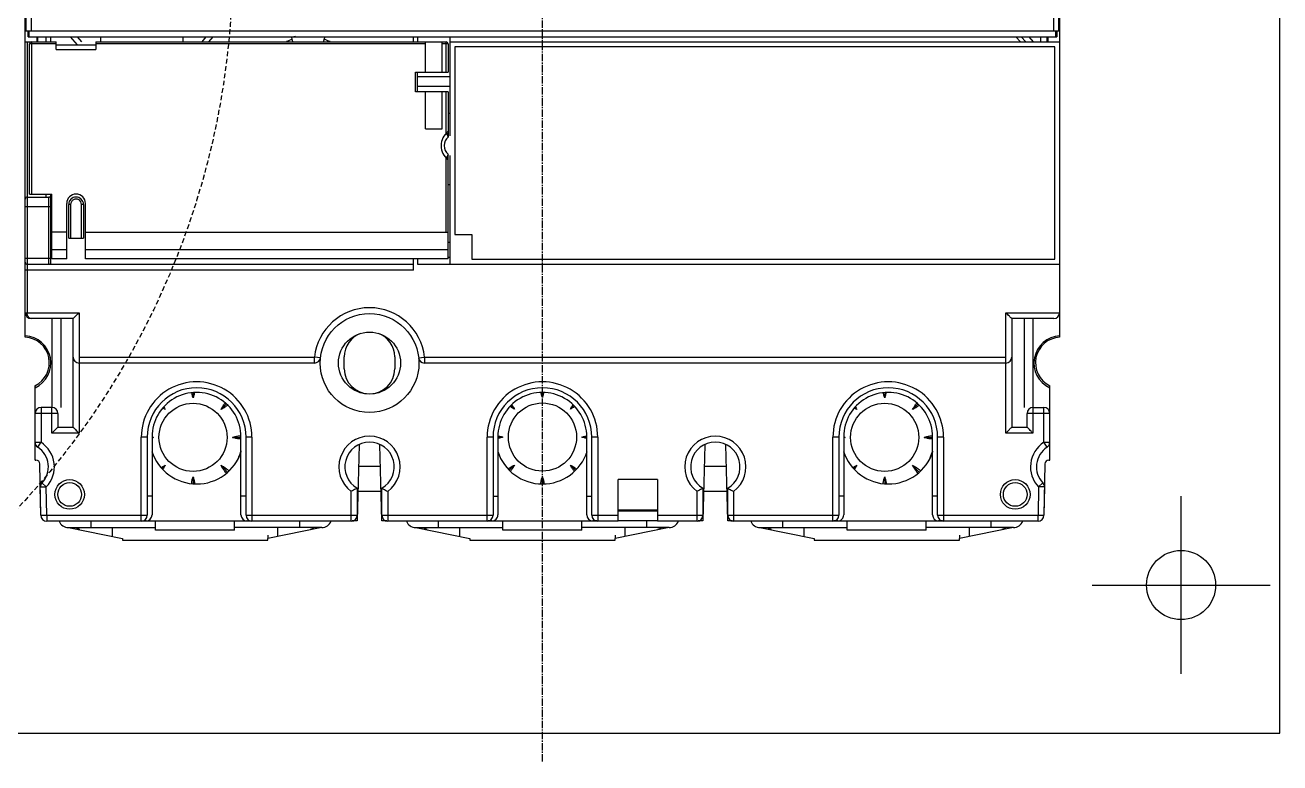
# Model space of a CAD drawing. Extents: x 53 to 624, y 35 to 325.
# Drawn here: x 450.1 to 577.1, y 75.6 to 150.2 of the extents above; entities that cross this region are included whole.
import ezdxf

# ---------------------------------------------------------------- set-up
doc = ezdxf.new("R2010")
doc.units = 0
doc.linetypes.add('AXES2', pattern=[1.125, 0.75, -0.125, 0.125, -0.125])
doc.linetypes.add('HIDDENX2', pattern=[0.75, 0.5, -0.25])
doc.layers.add('AXE', color=80, linetype='AXES2')

# ---------------------------------------------------------------- blocks, each defined once
blk = doc.blocks.new('dgjhfdjhfjkkhg')
for p, q in [((8695.84, -2445.55), (8695.84, -2535.48)), ((8591.13, -2534.35), (8591.13, -2447.45)), ((8591.24, -2534.35), (8591.24, -2448.15)), ((8695.74, -2534.35), (8695.74, -2448.15)), ((8591.74, -2491.65), (8591.74, -2534.35)), ((8695.24, -2534.35), (8695.24, -2491.7)), ((8591.13, -2534.35), (8695.84, -2534.35)), ((8591.14, -2565.36), (8591.14, -2534.35)), ((8591.44, -2534.95), (8591.44, -2534.35)), ((8591.44, -2534.95), (8695.54, -2534.95)), ((8591.54, -2534.95), (8591.54, -2534.35)), ((8592.34, -2535.48), (8592.34, -2534.95)), ((8592.39, -2534.95), (8592.39, -2535.48)), ((8593.24, -2534.95), (8593.24, -2535.48)), ((8593.74, -2535.48), (8593.74, -2534.95)), ((8596.43, -2535.78), (8595.74, -2534.95)), ((8596.4, -2534.95), (8596.83, -2535.48)), ((8598.79, -2535.48), (8598.79, -2534.95)), ((8607.09, -2534.95), (8607.09, -2535.48)), ((8609.04, -2535.48), (8609.47, -2534.95)), ((8610.13, -2534.95), (8609.69, -2535.48)), ((8630.44, -2535.48), (8630.44, -2534.95)), ((8630.84, -2534.95), (8630.84, -2535.48)), ((8634.14, -2544.98), (8634.14, -2534.95)), ((8691.42, -2534.95), (8691.86, -2535.48)), ((8692.4, -2535.48), (8691.96, -2534.95)), ((8693.18, -2535.48), (8692.74, -2534.95)), ((8693.91, -2534.95), (8693.91, -2535.48)), ((8694.59, -2535.48), (8694.59, -2534.95)), ((8694.64, -2534.95), (8694.64, -2535.48)), ((8695.44, -2534.95), (8695.44, -2534.35)), ((8695.54, -2534.35), (8695.54, -2534.95)), ((8591.14, -2535.48), (8594.29, -2535.48)), ((8591.34, -2535.48), (8591.34, -2562.88)), ((8591.59, -2550.88), (8591.59, -2535.68)), ((8594.29, -2535.68), (8591.59, -2535.68)), ((8591.79, -2535.48), (8591.79, -2550.88)), ((8594.29, -2536.23), (8594.29, -2535.48)), ((8594.29, -2535.78), (8598.29, -2535.78)), ((8594.29, -2536.23), (8598.29, -2536.23)), ((8598.29, -2535.48), (8598.29, -2536.23)), ((8598.29, -2535.48), (8633.74, -2535.48)), ((8631.64, -2535.68), (8598.29, -2535.68)), ((8617.8, -2535.35), (8617.83, -2535.48)), ((8618.24, -2535.48), (8618.12, -2535.03)), ((8621.33, -2535.48), (8621.45, -2535.03)), ((8621.74, -2535.48), (8621.77, -2535.38)), ((8631.64, -2538.53), (8631.64, -2535.48)), ((8633.34, -2538.53), (8633.34, -2535.48)), ((8633.94, -2535.68), (8633.34, -2535.68)), ((8633.74, -2538.53), (8633.74, -2535.48)), ((8633.94, -2535.68), (8633.94, -2538.53)), ((8634.14, -2535.48), (8695.84, -2535.48)), ((8695.34, -2535.98), (8634.64, -2535.98)), ((8634.64, -2535.98), (8634.64, -2554.98)), ((8695.34, -2557.48), (8695.34, -2535.98)), ((8695.84, -2535.48), (8695.84, -2565.36)), ((8630.64, -2538.53), (8633.94, -2538.53)), ((8630.64, -2540.53), (8630.64, -2538.53)), ((8630.84, -2540.53), (8630.84, -2538.53)), ((8630.84, -2538.98), (8634.14, -2538.98)), ((8634.14, -2539.98), (8630.84, -2539.98)), ((8633.94, -2540.53), (8630.64, -2540.53)), ((8631.64, -2544.28), (8631.64, -2540.53)), ((8633.34, -2544.28), (8633.34, -2540.53)), ((8633.74, -2544.73), (8633.74, -2540.53)), ((8633.94, -2540.53), (8633.96, -2545.1)), ((8633.94, -2542.68), (8634.14, -2542.68)), ((8631.64, -2544.28), (8633.34, -2544.28)), ((8633.74, -2554.73), (8633.74, -2547.22)), ((8633.94, -2557.43), (8633.94, -2546.85)), ((8634.14, -2557.98), (8634.14, -2546.98)), ((8634.14, -2549.93), (8633.94, -2549.93)), ((8591.34, -2551.18), (8593.54, -2551.18)), ((8591.59, -2550.88), (8593.84, -2550.88)), ((8593.24, -2550.88), (8593.24, -2551.18)), ((8593.54, -2557.98), (8593.54, -2551.18)), ((8593.74, -2557.78), (8593.74, -2550.88)), ((8593.84, -2557.43), (8593.84, -2550.88)), ((8593.74, -2552.18), (8591.14, -2552.18)), ((8595.34, -2557.43), (8595.34, -2551.83)), ((8595.54, -2555.33), (8595.54, -2551.93)), ((8595.74, -2551.93), (8595.54, -2551.93)), ((8595.74, -2551.93), (8595.74, -2555.33)), ((8596.84, -2555.33), (8596.84, -2551.93)), ((8597.04, -2551.93), (8596.84, -2551.93)), ((8597.04, -2551.93), (8597.04, -2555.33)), ((8597.24, -2557.43), (8597.24, -2551.83)), ((8595.34, -2554.73), (8593.84, -2554.73)), ((8597.24, -2554.73), (8633.94, -2554.73)), ((8634.64, -2554.98), (8636.34, -2554.98)), ((8636.34, -2554.98), (8636.34, -2557.48)), ((8593.84, -2555.78), (8593.74, -2555.78)), ((8593.84, -2556.5), (8595.34, -2556.5)), ((8595.54, -2555.33), (8597.04, -2555.33)), ((8597.24, -2556.5), (8633.94, -2556.5)), ((8634.14, -2555.78), (8633.94, -2555.78)), ((8591.14, -2557.38), (8593.74, -2557.38)), ((8593.84, -2557.28), (8593.74, -2557.28)), ((8595.34, -2557.43), (8593.84, -2557.43)), ((8633.94, -2557.43), (8597.24, -2557.43)), ((8630.44, -2558.58), (8630.44, -2557.43)), ((8630.84, -2557.43), (8630.84, -2557.98)), ((8634.14, -2557.28), (8633.94, -2557.28)), ((8636.34, -2557.48), (8695.34, -2557.48)), ((8630.44, -2558.58), (8591.14, -2558.58)), ((8591.34, -2557.98), (8630.44, -2557.98)), ((8630.84, -2557.98), (8695.84, -2557.98)), ((8591.14, -2562.88), (8596.59, -2562.88)), ((8596.59, -2562.88), (8596.59, -2575.08)), ((8690.39, -2562.88), (8695.84, -2562.88)), ((8690.39, -2575.08), (8690.39, -2562.88)), ((8595.99, -2563.48), (8591.74, -2563.48)), ((8593.84, -2563.48), (8593.84, -2572.48)), ((8594.74, -2563.48), (8594.74, -2572.48)), ((8595.99, -2574.48), (8595.99, -2563.48)), ((8695.24, -2563.48), (8690.99, -2563.48)), ((8690.99, -2563.48), (8690.99, -2574.48)), ((8692.24, -2563.48), (8692.24, -2572.48)), ((8693.13, -2563.48), (8693.13, -2572.48)), ((8596.59, -2567.38), (8620.42, -2567.38)), ((8620.42, -2567.98), (8596.59, -2567.98)), ((8621.02, -2567.44), (8620.42, -2567.38)), ((8620.42, -2567.98), (8620.42, -2567.38)), ((8623.44, -2568.55), (8623.44, -2567.35)), ((8628.54, -2567.35), (8628.54, -2568.55)), ((8630.96, -2567.44), (8631.55, -2567.38)), ((8631.55, -2567.38), (8690.39, -2567.38)), ((8631.55, -2567.38), (8631.55, -2567.98)), ((8690.39, -2567.98), (8631.55, -2567.98)), ((8592.14, -2577.8), (8592.14, -2570.28)), ((8694.84, -2577.8), (8694.84, -2570.28)), ((8608.13, -2571), (8608.13, -2571.5)), ((8643.49, -2570.95), (8643.49, -2571.47)), ((8678.13, -2571), (8678.13, -2571.5)), ((8593.84, -2572.48), (8592.74, -2572.48)), ((8592.74, -2572.48), (8592.74, -2576)), ((8593.84, -2575.08), (8593.84, -2572.48)), ((8605.13, -2572.5), (8605.3, -2572.67)), ((8610.96, -2572.67), (8611.49, -2572.14)), ((8640.29, -2572.28), (8640.66, -2572.64)), ((8646.32, -2572.64), (8646.68, -2572.28)), ((8675.13, -2572.5), (8675.3, -2572.67)), ((8680.96, -2572.67), (8681.5, -2572.14)), ((8693.14, -2572.48), (8694.24, -2572.48)), ((8693.14, -2572.48), (8693.14, -2575.08)), ((8694.24, -2576), (8694.24, -2572.48)), ((8594.44, -2573.08), (8592.14, -2573.08)), ((8594.44, -2573.08), (8594.44, -2574.48)), ((8694.84, -2573.08), (8692.54, -2573.08)), ((8692.54, -2574.48), (8692.54, -2573.08)), ((8596.59, -2575.08), (8593.84, -2575.08)), ((8594.44, -2574.48), (8595.99, -2574.48)), ((8603.49, -2575.48), (8602.89, -2575.48)), ((8602.89, -2583.98), (8602.89, -2575.48)), ((8603.49, -2575.48), (8603.49, -2583.38)), ((8603.98, -2575.45), (8603.98, -2583.35)), ((8604.13, -2575.5), (8603.98, -2575.5)), ((8612.13, -2575.5), (8612.98, -2575.5)), ((8612.98, -2583.35), (8612.98, -2575.45)), ((8614.09, -2575.48), (8613.49, -2575.48)), ((8613.49, -2583.38), (8613.49, -2575.48)), ((8614.09, -2575.48), (8614.09, -2583.98)), ((8638.49, -2575.48), (8637.89, -2575.48)), ((8637.89, -2583.98), (8637.89, -2575.48)), ((8638.49, -2575.48), (8638.49, -2583.38)), ((8638.98, -2575.45), (8638.98, -2583.35)), ((8639.48, -2575.47), (8638.98, -2575.47)), ((8647.49, -2575.47), (8647.98, -2575.47)), ((8647.98, -2583.35), (8647.98, -2575.45)), ((8649.09, -2575.48), (8648.49, -2575.48)), ((8648.49, -2583.38), (8648.49, -2575.48)), ((8649.09, -2575.48), (8649.09, -2583.98)), ((8673.49, -2575.48), (8672.89, -2575.48)), ((8672.89, -2583.98), (8672.89, -2575.48)), ((8673.49, -2575.48), (8673.49, -2583.38)), ((8673.98, -2575.45), (8673.98, -2583.35)), ((8674.13, -2575.5), (8673.98, -2575.5)), ((8682.13, -2575.5), (8682.98, -2575.5)), ((8682.98, -2583.35), (8682.98, -2575.45)), ((8684.09, -2575.48), (8683.49, -2575.48)), ((8683.49, -2583.38), (8683.49, -2575.48)), ((8684.09, -2575.48), (8684.09, -2583.98)), ((8693.14, -2575.08), (8690.39, -2575.08)), ((8690.99, -2574.48), (8692.54, -2574.48)), ((8592.14, -2576), (8592.74, -2576)), ((8592.41, -2576.5), (8592.74, -2576)), ((8624.93, -2576.24), (8624.73, -2583.95)), ((8627.24, -2583.95), (8627.04, -2576.24)), ((8659.93, -2576.24), (8659.73, -2583.95)), ((8662.24, -2583.95), (8662.04, -2576.24)), ((8694.24, -2576), (8694.84, -2576)), ((8694.56, -2576.5), (8694.24, -2576)), ((8592.14, -2577.8), (8592.23, -2577.8)), ((8694.74, -2577.8), (8694.84, -2577.8)), ((8592.72, -2583.36), (8592.63, -2578.2)), ((8605.3, -2578.33), (8604.98, -2578.65)), ((8610.96, -2578.33), (8611.63, -2579.01)), ((8627.1, -2578.45), (8624.87, -2578.45)), ((8640.66, -2578.3), (8640.13, -2578.83)), ((8646.32, -2578.3), (8646.84, -2578.83)), ((8662.1, -2578.45), (8659.87, -2578.45)), ((8675.3, -2578.33), (8674.98, -2578.65)), ((8680.96, -2578.33), (8681.63, -2579.01)), ((8694.34, -2578.2), (8694.25, -2583.36)), ((8592.67, -2580.52), (8593.27, -2580.51)), ((8592.72, -2583.39), (8592.67, -2580.52)), ((8592.84, -2580.09), (8593.27, -2580.51)), ((8593.32, -2583.38), (8593.27, -2580.51)), ((8608.13, -2579.51), (8608.13, -2580.19)), ((8624.74, -2580.64), (8624.74, -2583.38)), ((8627.24, -2583.38), (8627.24, -2580.64)), ((8643.49, -2579.48), (8643.49, -2580.22)), ((8655.14, -2579.78), (8651.14, -2579.78)), ((8651.14, -2583.98), (8651.14, -2579.78)), ((8655.14, -2579.78), (8655.14, -2583.98)), ((8659.74, -2580.64), (8659.74, -2583.38)), ((8662.24, -2583.38), (8662.24, -2580.64)), ((8678.13, -2579.51), (8678.13, -2580.19)), ((8693.7, -2580.51), (8693.65, -2583.38)), ((8694.13, -2580.09), (8693.7, -2580.51)), ((8694.3, -2580.52), (8693.7, -2580.51)), ((8694.3, -2580.52), (8694.25, -2583.39)), ((8603.98, -2581.45), (8603.49, -2581.45)), ((8613.49, -2581.45), (8612.98, -2581.45)), ((8624.14, -2583.98), (8624.14, -2580.96)), ((8624.81, -2580.95), (8627.16, -2580.95)), ((8627.84, -2580.96), (8627.84, -2583.98)), ((8638.49, -2581.45), (8638.98, -2581.45)), ((8647.98, -2581.45), (8648.49, -2581.45)), ((8659.14, -2583.98), (8659.14, -2580.96)), ((8659.81, -2580.95), (8662.16, -2580.95)), ((8662.84, -2580.96), (8662.84, -2583.98)), ((8673.98, -2581.45), (8673.49, -2581.45)), ((8683.49, -2581.45), (8682.98, -2581.45)), ((8651.14, -2582.82), (8655.14, -2582.82)), ((8655.14, -2582.97), (8651.14, -2582.97)), ((8592.72, -2583.39), (8593.32, -2583.38)), ((8593.32, -2583.38), (8603.49, -2583.38)), ((8593.32, -2583.38), (8593.32, -2583.98)), ((8602.89, -2583.98), (8593.32, -2583.98)), ((8597.79, -2583.98), (8597.79, -2584.63)), ((8603.38, -2583.95), (8602.89, -2583.98)), ((8614.08, -2583.97), (8602.89, -2583.97)), ((8604.34, -2584.9), (8604.34, -2583.97)), ((8612.34, -2584.9), (8612.34, -2583.97)), ((8613.49, -2583.38), (8624.74, -2583.38)), ((8614.09, -2583.98), (8613.58, -2583.95)), ((8624.14, -2583.98), (8614.09, -2583.98)), ((8618.89, -2583.98), (8618.89, -2584.63)), ((8624.73, -2583.95), (8624.24, -2583.95)), ((8627.24, -2583.38), (8638.49, -2583.38)), ((8627.73, -2583.95), (8627.24, -2583.95)), ((8637.89, -2583.98), (8627.84, -2583.98)), ((8632.94, -2583.98), (8632.94, -2584.63)), ((8649.08, -2583.97), (8637.89, -2583.97)), ((8638.38, -2583.95), (8637.99, -2583.95)), ((8639.49, -2584.9), (8639.49, -2583.97)), ((8647.49, -2584.9), (8647.49, -2583.97)), ((8648.49, -2583.38), (8651.14, -2583.38)), ((8648.98, -2583.95), (8648.58, -2583.95)), ((8651.14, -2583.98), (8649.09, -2583.98)), ((8655.14, -2583.95), (8651.14, -2583.95)), ((8654.04, -2583.95), (8654.04, -2584.63)), ((8655.14, -2583.38), (8659.74, -2583.38)), ((8659.14, -2583.98), (8655.14, -2583.98)), ((8659.73, -2583.95), (8659.24, -2583.95)), ((8662.24, -2583.38), (8673.49, -2583.38)), ((8662.73, -2583.95), (8662.24, -2583.95)), ((8672.89, -2583.98), (8662.84, -2583.98)), ((8667.79, -2583.98), (8667.79, -2584.63)), ((8684.08, -2583.97), (8672.89, -2583.97)), ((8673.38, -2583.95), (8672.99, -2583.95)), ((8674.34, -2584.9), (8674.34, -2583.97)), ((8682.34, -2584.9), (8682.34, -2583.97)), ((8683.49, -2583.38), (8693.65, -2583.38)), ((8683.98, -2583.95), (8683.58, -2583.95)), ((8693.65, -2583.98), (8684.09, -2583.98)), ((8688.89, -2583.98), (8688.89, -2584.63)), ((8693.65, -2583.38), (8694.25, -2583.39)), ((8693.65, -2583.98), (8693.65, -2583.38)), ((8595.51, -2584.63), (8600.99, -2585.75)), ((8595.51, -2584.63), (8604.34, -2584.63)), ((8599.99, -2585.53), (8599.99, -2584.63)), ((8600.99, -2585.75), (8600.99, -2585.9)), ((8612.34, -2584.9), (8604.34, -2584.9)), ((8621.16, -2584.63), (8612.34, -2584.63)), ((8621.16, -2584.63), (8615.69, -2585.73)), ((8615.69, -2585.9), (8615.69, -2585.73)), ((8616.69, -2584.63), (8616.69, -2585.52)), ((8630.66, -2584.63), (8639.49, -2584.63)), ((8630.66, -2584.63), (8636.14, -2585.75)), ((8635.14, -2585.53), (8635.14, -2584.63)), ((8636.14, -2585.75), (8636.14, -2585.9)), ((8647.49, -2584.9), (8639.49, -2584.9)), ((8656.31, -2584.63), (8647.49, -2584.63)), ((8656.31, -2584.63), (8650.84, -2585.73)), ((8650.84, -2585.9), (8650.84, -2585.73)), ((8651.84, -2584.63), (8651.84, -2585.52)), ((8665.51, -2584.63), (8674.34, -2584.63)), ((8665.51, -2584.63), (8670.99, -2585.75)), ((8669.99, -2585.53), (8669.99, -2584.63)), ((8670.99, -2585.75), (8670.99, -2585.9)), ((8682.34, -2584.9), (8674.34, -2584.9)), ((8691.16, -2584.63), (8682.34, -2584.63)), ((8691.16, -2584.63), (8685.69, -2585.73)), ((8685.69, -2585.9), (8685.69, -2585.73)), ((8686.69, -2584.63), (8686.69, -2585.52)), ((8600.99, -2585.9), (8615.69, -2585.9)), ((8636.14, -2585.9), (8650.84, -2585.9)), ((8670.99, -2585.9), (8685.69, -2585.9))]:
    blk.add_line(p, q)
for centre, radius in [((8625.99, -2567.98), 5), ((8625.99, -2567.98), 3.14), ((8608.13, -2575.5), 3.45), ((8643.49, -2575.47), 3.45), ((8678.13, -2575.5), 3.45), ((8595.64, -2581.28), 1.5), ((8595.64, -2581.28), 1.2), ((8691.34, -2581.28), 1.5), ((8691.34, -2581.28), 1.2)]:
    blk.add_circle(centre, radius)
for centre, radius, start, end in [((8619.79, -2540.48), 5.7, 103.1076, 106.94), ((8591.79, -2535.68), 0.2, 90, 180), ((8619.79, -2540.48), 5.5, 107.0106, 113.7836), ((8619.79, -2540.48), 5.5, 66.2164, 72.9894), ((8633.74, -2535.68), 0.2, 0, 90), ((8635.04, -2545.98), 1.8, 127.6699, 232.3301), ((8634.67, -2545.98), 1.13, 129.0459, 230.1734), ((8631.34, -2545.98), 2.75, 18.8068, 27.7604), ((8631.34, -2545.98), 2.8, 18.8392, 28.0539), ((8631.34, -2545.98), 2.75, 332.3932, 341.1929), ((8631.34, -2545.98), 2.8, 332.1025, 341.1608), ((8591.34, -2551.38), 0.2, 90, 179.9997), ((8593.54, -2551.38), 0.2, 0, 90), ((8596.29, -2551.83), 0.95, 0, 180), ((8596.29, -2551.93), 0.75, 0, 180), ((8596.29, -2551.93), 0.55, 359.9922, 180), ((8591.34, -2557.78), 0.2, 180.0002, 270), ((8593.54, -2557.78), 0.2, 270, 359.9991), ((8591.74, -2562.88), 0.6, 180, 270), ((8625.99, -2567.98), 5.6, 6.2021, 173.7979), ((8695.24, -2562.88), 0.6, 270, 0), ((8590.99, -2567.98), 2.75, 294.7199, 86.8732), ((8590.99, -2567.95), 2.6, 11.4768, 86.6814), ((8625.99, -2567.35), 2.55, 111.2796, 180), ((8625.99, -2567.35), 2.55, 0, 68.7672), ((8695.99, -2567.98), 2.75, 93.1268, 245.2801), ((8695.99, -2567.95), 2.6, 93.3175, 243.7371), ((8590.98, -2567.95), 2.6, 296.2811, 11.4768), ((8596.59, -2567.38), 0.6, 180, 270), ((8620.42, -2567.38), 0.6, 270, 353.7979), ((8631.55, -2567.38), 0.6, 186.2021, 270), ((8690.39, -2567.38), 0.6, 270, 0), ((8625.99, -2568.55), 2.55, 180, 0), ((8608.49, -2575.48), 5.6, 0, 180.0006), ((8608.49, -2575.48), 5, 0, 180), ((8643.49, -2575.48), 5.6, 0, 180.0006), ((8643.49, -2575.48), 5, 0, 180), ((8678.49, -2575.48), 5.6, 0, 180.0006), ((8678.49, -2575.48), 5, 0, 180), ((8608.48, -2575.45), 4.5, 360, 180.0038), ((8643.48, -2575.45), 4.5, 360, 180.0038), ((8678.48, -2575.45), 4.5, 360, 180.0038), ((8592.74, -2573.08), 0.6, 90, 180), ((8593.84, -2573.08), 0.6, 0, 90), ((8693.14, -2573.08), 0.6, 90, 180), ((8694.24, -2573.08), 0.6, 0, 90), ((8625.99, -2578.48), 3.1, 306.6392, 233.3608), ((8660.99, -2578.48), 3.1, 306.6392, 233.3608), ((8592.74, -2576), 0.6, 180, 237.1547), ((8591.14, -2578.48), 2.35, 316.4516, 57.1547), ((8591.14, -2578.48), 2.95, 316.4515, 57.1547), ((8608.13, -2575.5), 5.05, 336.0455, 344.3592), ((8608.13, -2575.5), 5.05, 337.5511, 344.4358), ((8625.99, -2578.48), 2.5, 300, 240), ((8660.99, -2578.48), 2.5, 300, 240), ((8678.13, -2575.5), 5.05, 336.0533, 344.3556), ((8678.13, -2575.5), 5.05, 337.5553, 344.4329), ((8695.84, -2578.48), 2.95, 122.8453, 223.509), ((8695.84, -2578.48), 2.35, 122.8453, 223.5089), ((8694.24, -2576), 0.6, 302.8453, 0), ((8592.23, -2578.2), 0.4, 1, 90), ((8608.49, -2575.47), 4.75, 197.7706, 342.0703), ((8643.49, -2575.47), 4.75, 197.7706, 342.0703), ((8678.49, -2575.47), 4.75, 197.7706, 342.0703), ((8694.74, -2578.2), 0.4, 90, 179), ((8593.27, -2580.51), 0.6, 136.4516, 181), ((8693.7, -2580.51), 0.6, 359, 43.5089), ((8593.32, -2583.38), 0.6, 181, 270), ((8595.51, -2583.63), 1, 200.4553, 270), ((8602.89, -2583.38), 0.6, 270, 0), ((8603.38, -2583.35), 0.6, 270.0003, 360), ((8613.58, -2583.35), 0.6, 180.0004, 269.9747), ((8614.09, -2583.38), 0.6, 180, 270), ((8621.16, -2583.63), 1, 270.0002, 339.5448), ((8624.14, -2583.38), 0.6, 270, 0), ((8627.84, -2583.38), 0.6, 180, 270), ((8630.66, -2583.63), 1, 200.4589, 270), ((8637.89, -2583.38), 0.6, 270, 0), ((8638.38, -2583.35), 0.6, 269.9749, 360), ((8648.58, -2583.35), 0.6, 180.0002, 269.9747), ((8649.09, -2583.38), 0.6, 180, 270), ((8656.31, -2583.63), 1, 270.0002, 339.5412), ((8659.14, -2583.38), 0.6, 270, 0), ((8662.84, -2583.38), 0.6, 180, 270), ((8665.51, -2583.63), 1, 200.4553, 270), ((8672.89, -2583.38), 0.6, 270, 0), ((8673.38, -2583.35), 0.6, 269.9749, 360), ((8683.58, -2583.35), 0.6, 180.0004, 269.95), ((8684.09, -2583.38), 0.6, 180, 270), ((8691.16, -2583.63), 1, 270.0002, 339.5448), ((8693.65, -2583.38), 0.6, 270, 359), ((8596.86, -2583.81), 1, 235.0271, 257.5109), ((8619.81, -2583.82), 1, 282.4318, 306.1569), ((8632.01, -2583.81), 1, 235.0271, 257.5109), ((8654.96, -2583.82), 1, 282.4318, 306.1569), ((8666.86, -2583.81), 1, 235.0271, 257.5109), ((8689.81, -2583.82), 1, 282.4318, 306.1569)]:
    blk.add_arc(centre, radius, start, end)
for points, knots in [([(8591.74, -2563.48), (8591.69, -2563.48), (8591.6, -2563.46), (8591.5, -2563.37), (8591.42, -2563.25), (8591.36, -2563.12), (8591.34, -2562.99), (8591.34, -2562.91), (8591.34, -2562.88)], [0, 0, 0, 0, 0.1310068, 0.2638534, 0.4045211, 0.5519941, 0.6970434, 0.7904643, 0.7904643, 0.7904643, 0.7904643]), ([(8595.99, -2563.48), (8596, -2563.47), (8596.03, -2563.43), (8596.11, -2563.36), (8596.24, -2563.23), (8596.4, -2563.07), (8596.52, -2562.95), (8596.59, -2562.88)], [0, 0, 0, 0, 0.0396956, 0.1537501, 0.3342984, 0.571874, 0.8485281, 0.8485281, 0.8485281, 0.8485281]), ([(8690.99, -2563.48), (8690.98, -2563.47), (8690.94, -2563.43), (8690.86, -2563.35), (8690.74, -2563.23), (8690.57, -2563.06), (8690.45, -2562.94), (8690.39, -2562.88)], [0, 0, 0, 0, 0.0396956, 0.1537501, 0.3342984, 0.571874, 0.8485281, 0.8485281, 0.8485281, 0.8485281]), ([(8608.13, -2571.5), (8608.09, -2571.39), (8608.05, -2571.23), (8608.02, -2571.07), (8608.01, -2571.02)], [0, 0, 0, 0, 0.3517875, 0.5009442, 0.5009442, 0.5009442, 0.5009442]), ([(8608.26, -2570.98), (8608.25, -2571.04), (8608.22, -2571.22), (8608.17, -2571.39), (8608.13, -2571.5)], [0, 0, 0, 0, 0.1822945, 0.5337717, 0.5337717, 0.5337717, 0.5337717]), ([(8678.13, -2571.5), (8678.09, -2571.39), (8678.05, -2571.23), (8678.02, -2571.07), (8678.01, -2571.02)], [0, 0, 0, 0, 0.3517875, 0.5009544, 0.5009544, 0.5009544, 0.5009544]), ([(8678.26, -2570.98), (8678.25, -2571.04), (8678.22, -2571.22), (8678.17, -2571.39), (8678.13, -2571.5)], [0, 0, 0, 0, 0.1823052, 0.5337824, 0.5337824, 0.5337824, 0.5337824]), ([(8610.96, -2572.67), (8611.01, -2572.57), (8611.13, -2572.36), (8611.28, -2572.16), (8611.36, -2572.06), (8611.37, -2572.04)], [0, 0, 0, 0, 0.3517865, 0.7058999, 0.751497, 0.751497, 0.751497, 0.751497]), ([(8611.62, -2572.24), (8611.6, -2572.26), (8611.49, -2572.35), (8611.27, -2572.51), (8611.07, -2572.62), (8610.96, -2572.67)], [0, 0, 0, 0, 0.0869773, 0.4410689, 0.7925363, 0.7925363, 0.7925363, 0.7925363]), ([(8640.66, -2572.64), (8640.55, -2572.59), (8640.4, -2572.51), (8640.26, -2572.41), (8640.22, -2572.38)], [0, 0, 0, 0, 0.3517894, 0.5112535, 0.5112535, 0.5112535, 0.5112535]), ([(8640.39, -2572.2), (8640.42, -2572.25), (8640.52, -2572.39), (8640.61, -2572.54), (8640.66, -2572.64)], [0, 0, 0, 0, 0.1630429, 0.5145309, 0.5145309, 0.5145309, 0.5145309]), ([(8646.32, -2572.64), (8646.37, -2572.54), (8646.45, -2572.39), (8646.55, -2572.25), (8646.58, -2572.2)], [0, 0, 0, 0, 0.351793, 0.5120347, 0.5120347, 0.5120347, 0.5120347]), ([(8646.75, -2572.38), (8646.71, -2572.42), (8646.57, -2572.51), (8646.42, -2572.59), (8646.32, -2572.64)], [0, 0, 0, 0, 0.1564914, 0.5079704, 0.5079704, 0.5079704, 0.5079704]), ([(8680.96, -2572.67), (8681.01, -2572.57), (8681.13, -2572.36), (8681.28, -2572.16), (8681.36, -2572.06), (8681.37, -2572.04)], [0, 0, 0, 0, 0.3517865, 0.7058999, 0.7514493, 0.7514493, 0.7514493, 0.7514493]), ([(8681.62, -2572.24), (8681.6, -2572.26), (8681.49, -2572.35), (8681.27, -2572.51), (8681.07, -2572.62), (8680.96, -2572.67)], [0, 0, 0, 0, 0.086929, 0.4410206, 0.7924879, 0.7924879, 0.7924879, 0.7924879]), ([(8594.44, -2574.48), (8594.43, -2574.48), (8594.39, -2574.52), (8594.31, -2574.6), (8594.19, -2574.73), (8594.02, -2574.89), (8593.9, -2575.01), (8593.84, -2575.08)], [0, 0, 0, 0, 0.0396956, 0.1537501, 0.3342984, 0.571874, 0.8485281, 0.8485281, 0.8485281, 0.8485281]), ([(8595.99, -2574.48), (8596, -2574.48), (8596.03, -2574.52), (8596.11, -2574.6), (8596.24, -2574.73), (8596.4, -2574.89), (8596.52, -2575.01), (8596.59, -2575.08)], [0, 0, 0, 0, 0.0396956, 0.1537501, 0.3342984, 0.571874, 0.8485281, 0.8485281, 0.8485281, 0.8485281]), ([(8612.13, -2575.5), (8612.24, -2575.46), (8612.47, -2575.4), (8612.7, -2575.36), (8612.82, -2575.35)], [0, 0, 0, 0, 0.3517663, 0.7059288, 0.7059288, 0.7059288, 0.7059288]), ([(8612.98, -2575.67), (8612.93, -2575.67), (8612.76, -2575.65), (8612.47, -2575.61), (8612.24, -2575.54), (8612.13, -2575.5)], [0, 0, 0, 0, 0.1621692, 0.5163075, 0.8677716, 0.8677716, 0.8677716, 0.8677716]), ([(8682.13, -2575.5), (8682.24, -2575.46), (8682.47, -2575.4), (8682.7, -2575.36), (8682.82, -2575.35)], [0, 0, 0, 0, 0.3517663, 0.7059288, 0.7059288, 0.7059288, 0.7059288]), ([(8682.98, -2575.67), (8682.93, -2575.67), (8682.76, -2575.65), (8682.47, -2575.61), (8682.24, -2575.54), (8682.13, -2575.5)], [0, 0, 0, 0, 0.162091, 0.5162292, 0.8676934, 0.8676934, 0.8676934, 0.8676934]), ([(8690.39, -2575.08), (8690.45, -2575.01), (8690.57, -2574.89), (8690.74, -2574.73), (8690.86, -2574.6), (8690.94, -2574.52), (8690.98, -2574.48), (8690.99, -2574.48)], [0, 0, 0, 0, 0.2761263, 0.5133189, 0.6939008, 0.8084205, 0.8485281, 0.8485281, 0.8485281, 0.8485281]), ([(8693.14, -2575.08), (8693.07, -2575.01), (8692.95, -2574.89), (8692.79, -2574.73), (8692.66, -2574.6), (8692.58, -2574.52), (8692.55, -2574.48), (8692.54, -2574.48)], [0, 0, 0, 0, 0.2761263, 0.5133189, 0.6939008, 0.8084205, 0.8485281, 0.8485281, 0.8485281, 0.8485281]), ([(8604.91, -2578.56), (8604.94, -2578.54), (8605.06, -2578.46), (8605.2, -2578.38), (8605.3, -2578.33)], [0, 0, 0, 0, 0.1061601, 0.4576522, 0.4576522, 0.4576522, 0.4576522]), ([(8605.3, -2578.33), (8605.25, -2578.44), (8605.17, -2578.58), (8605.08, -2578.71), (8605.06, -2578.75)], [0, 0, 0, 0, 0.3518006, 0.4806431, 0.4806431, 0.4806431, 0.4806431]), ([(8610.96, -2578.33), (8611.07, -2578.38), (8611.27, -2578.5), (8611.54, -2578.69), (8611.7, -2578.83), (8611.77, -2578.9)], [0, 0, 0, 0, 0.3517858, 0.7058983, 0.985603, 0.985603, 0.985603, 0.985603]), ([(8611.5, -2579.11), (8611.45, -2579.05), (8611.31, -2578.9), (8611.13, -2578.65), (8611.01, -2578.44), (8610.96, -2578.33)], [0, 0, 0, 0, 0.2465827, 0.6006774, 0.9521542, 0.9521542, 0.9521542, 0.9521542]), ([(8640.03, -2578.71), (8640.04, -2578.7), (8640.14, -2578.62), (8640.34, -2578.47), (8640.55, -2578.35), (8640.66, -2578.3)], [0, 0, 0, 0, 0.0451806, 0.3992772, 0.7507577, 0.7507577, 0.7507577, 0.7507577]), ([(8640.66, -2578.3), (8640.61, -2578.41), (8640.49, -2578.62), (8640.34, -2578.82), (8640.26, -2578.92), (8640.25, -2578.93)], [0, 0, 0, 0, 0.3517941, 0.7059103, 0.7502248, 0.7502248, 0.7502248, 0.7502248]), ([(8646.72, -2578.93), (8646.71, -2578.92), (8646.63, -2578.82), (8646.48, -2578.62), (8646.37, -2578.41), (8646.32, -2578.3)], [0, 0, 0, 0, 0.0455402, 0.3996396, 0.7511228, 0.7511228, 0.7511228, 0.7511228]), ([(8646.32, -2578.3), (8646.42, -2578.35), (8646.63, -2578.47), (8646.83, -2578.62), (8646.93, -2578.7), (8646.94, -2578.71)], [0, 0, 0, 0, 0.3517975, 0.7059162, 0.7499282, 0.7499282, 0.7499282, 0.7499282]), ([(8674.91, -2578.56), (8674.94, -2578.54), (8675.06, -2578.46), (8675.2, -2578.38), (8675.3, -2578.33)], [0, 0, 0, 0, 0.1062206, 0.4577127, 0.4577127, 0.4577127, 0.4577127]), ([(8675.3, -2578.33), (8675.25, -2578.44), (8675.17, -2578.58), (8675.08, -2578.71), (8675.06, -2578.75)], [0, 0, 0, 0, 0.3518006, 0.4807056, 0.4807056, 0.4807056, 0.4807056]), ([(8680.96, -2578.33), (8681.07, -2578.38), (8681.27, -2578.5), (8681.54, -2578.69), (8681.7, -2578.83), (8681.77, -2578.9)], [0, 0, 0, 0, 0.3517858, 0.7058983, 0.9855531, 0.9855531, 0.9855531, 0.9855531]), ([(8681.5, -2579.11), (8681.45, -2579.05), (8681.31, -2578.9), (8681.13, -2578.65), (8681.01, -2578.44), (8680.96, -2578.33)], [0, 0, 0, 0, 0.2465332, 0.6006279, 0.9521047, 0.9521047, 0.9521047, 0.9521047]), ([(8607.98, -2580.17), (8607.99, -2580.06), (8608.03, -2579.84), (8608.09, -2579.62), (8608.13, -2579.51)], [0, 0, 0, 0, 0.3345003, 0.6859784, 0.6859784, 0.6859784, 0.6859784]), ([(8608.13, -2579.51), (8608.17, -2579.62), (8608.24, -2579.84), (8608.27, -2580.08), (8608.29, -2580.2), (8608.29, -2580.2)], [0, 0, 0, 0, 0.3517872, 0.7059578, 0.7159476, 0.7159476, 0.7159476, 0.7159476]), ([(8624.74, -2580.64), (8624.72, -2580.65), (8624.67, -2580.68), (8624.55, -2580.75), (8624.36, -2580.85), (8624.22, -2580.92), (8624.14, -2580.96)], [0, 0, 0, 0, 0.0464425, 0.1872009, 0.409238, 0.6812205, 0.6812205, 0.6812205, 0.6812205]), ([(8627.24, -2580.64), (8627.25, -2580.65), (8627.3, -2580.68), (8627.42, -2580.75), (8627.61, -2580.85), (8627.75, -2580.92), (8627.84, -2580.96)], [0, 0, 0, 0, 0.046254, 0.1864736, 0.4083174, 0.6812207, 0.6812207, 0.6812207, 0.6812207]), ([(8643.33, -2580.21), (8643.33, -2580.19), (8643.34, -2580.06), (8643.38, -2579.81), (8643.45, -2579.59), (8643.49, -2579.48)], [0, 0, 0, 0, 0.044926, 0.3990796, 0.7505541, 0.7505541, 0.7505541, 0.7505541]), ([(8643.49, -2579.48), (8643.52, -2579.59), (8643.59, -2579.81), (8643.63, -2580.06), (8643.64, -2580.19), (8643.64, -2580.21)], [0, 0, 0, 0, 0.3517908, 0.7059626, 0.7504626, 0.7504626, 0.7504626, 0.7504626]), ([(8659.74, -2580.64), (8659.72, -2580.65), (8659.67, -2580.68), (8659.55, -2580.75), (8659.36, -2580.85), (8659.22, -2580.92), (8659.14, -2580.96)], [0, 0, 0, 0, 0.0464425, 0.1872009, 0.409238, 0.6812205, 0.6812205, 0.6812205, 0.6812205]), ([(8662.24, -2580.64), (8662.25, -2580.65), (8662.3, -2580.68), (8662.42, -2580.75), (8662.61, -2580.85), (8662.75, -2580.92), (8662.84, -2580.96)], [0, 0, 0, 0, 0.046254, 0.1864736, 0.4083174, 0.6812207, 0.6812207, 0.6812207, 0.6812207]), ([(8677.98, -2580.17), (8677.99, -2580.06), (8678.03, -2579.84), (8678.09, -2579.62), (8678.13, -2579.51)], [0, 0, 0, 0, 0.3345079, 0.6859861, 0.6859861, 0.6859861, 0.6859861]), ([(8678.13, -2579.51), (8678.17, -2579.62), (8678.24, -2579.84), (8678.27, -2580.08), (8678.29, -2580.2), (8678.29, -2580.2)], [0, 0, 0, 0, 0.3517872, 0.7059578, 0.7159553, 0.7159553, 0.7159553, 0.7159553]), ([(8615.69, -2585.4), (8615.69, -2585.44), (8615.69, -2585.52), (8615.7, -2585.62), (8615.71, -2585.69), (8615.72, -2585.72)], [0, 0, 0, 0, 0.1067968, 0.2273914, 0.3224654, 0.3224654, 0.3224654, 0.3224654]), ([(8650.84, -2585.4), (8650.84, -2585.44), (8650.84, -2585.52), (8650.84, -2585.62), (8650.86, -2585.69), (8650.87, -2585.72)], [0, 0, 0, 0, 0.1067968, 0.2273914, 0.3224654, 0.3224654, 0.3224654, 0.3224654]), ([(8685.69, -2585.4), (8685.69, -2585.44), (8685.69, -2585.52), (8685.7, -2585.62), (8685.71, -2585.69), (8685.72, -2585.72)], [0, 0, 0, 0, 0.1067968, 0.2273914, 0.3224654, 0.3224654, 0.3224654, 0.3224654])]:
    blk.add_open_spline(points, degree=3, knots=knots)
for points in [[(8643.39, -2571.13), (8643.38, -2571.08), (8643.37, -2571.02), (8643.36, -2570.97)], [(8643.49, -2571.47), (8643.45, -2571.36), (8643.41, -2571.25), (8643.39, -2571.13)], [(8643.58, -2571.13), (8643.56, -2571.25), (8643.52, -2571.36), (8643.49, -2571.47)], [(8643.61, -2570.97), (8643.6, -2571.03), (8643.59, -2571.08), (8643.58, -2571.13)], [(8605.3, -2572.67), (8605.23, -2572.64), (8605.15, -2572.6), (8605.08, -2572.56)], [(8605.18, -2572.44), (8605.22, -2572.51), (8605.26, -2572.59), (8605.3, -2572.67)], [(8675.3, -2572.67), (8675.23, -2572.64), (8675.15, -2572.6), (8675.08, -2572.56)], [(8675.18, -2572.44), (8675.22, -2572.51), (8675.26, -2572.59), (8675.3, -2572.67)], [(8603.99, -2575.46), (8604.03, -2575.47), (8604.08, -2575.49), (8604.13, -2575.5)], [(8604.13, -2575.5), (8604.08, -2575.52), (8604.03, -2575.54), (8603.99, -2575.55)], [(8612.82, -2575.35), (8612.87, -2575.35), (8612.92, -2575.34), (8612.97, -2575.34)], [(8639.15, -2575.57), (8639.09, -2575.58), (8639.04, -2575.59), (8638.98, -2575.6)], [(8639, -2575.35), (8639.05, -2575.36), (8639.1, -2575.37), (8639.15, -2575.38)], [(8639.15, -2575.38), (8639.26, -2575.4), (8639.37, -2575.43), (8639.48, -2575.47)], [(8639.48, -2575.47), (8639.37, -2575.51), (8639.26, -2575.54), (8639.15, -2575.57)], [(8647.49, -2575.47), (8647.6, -2575.43), (8647.71, -2575.4), (8647.83, -2575.38)], [(8647.83, -2575.57), (8647.71, -2575.54), (8647.6, -2575.51), (8647.49, -2575.47)], [(8647.83, -2575.38), (8647.87, -2575.37), (8647.92, -2575.36), (8647.97, -2575.35)], [(8647.98, -2575.6), (8647.93, -2575.59), (8647.88, -2575.58), (8647.83, -2575.57)], [(8673.99, -2575.46), (8674.03, -2575.47), (8674.08, -2575.49), (8674.13, -2575.5)], [(8674.13, -2575.5), (8674.08, -2575.52), (8674.03, -2575.54), (8673.99, -2575.55)], [(8682.82, -2575.35), (8682.87, -2575.35), (8682.92, -2575.34), (8682.97, -2575.34)]]:
    blk.add_open_spline(points, degree=3)
at = {"layer": 'AXE'}
blk.add_line((8643.49, -2608.31), (8643.49, -2399.95), dxfattribs=at)
blk = doc.blocks.new('fghd')
at = {"color": 6}
for p, q in [((8253.52, -2355.55), (8253.52, -2337.55)), ((8244.52, -2346.55), (8262.52, -2346.55))]:
    blk.add_line(p, q, dxfattribs=at)
at = {"color": 7}
blk.add_lwpolyline([(7783.52, -2361.55), (8263.52, -2361.55), (8263.52, -2141.55), (7783.52, -2141.55)], close=True, dxfattribs=at)
at = {"color": 4, "linetype": 'HIDDENX2'}
blk.add_circle((8076.52, -2283.55), 81, dxfattribs=at)
at = {"color": 7}
blk.add_circle((8253.52, -2346.55), 3.5, dxfattribs=at)
blk.add_blockref('dgjhfdjhfjkkhg', (-454.61, 243.9), dxfattribs=at)

msp = doc.modelspace()

# ---------------------------------------------------------------- block references
msp.add_blockref('fghd', (-7686.44, 2440.11))

doc.saveas('drawing.dxf')
